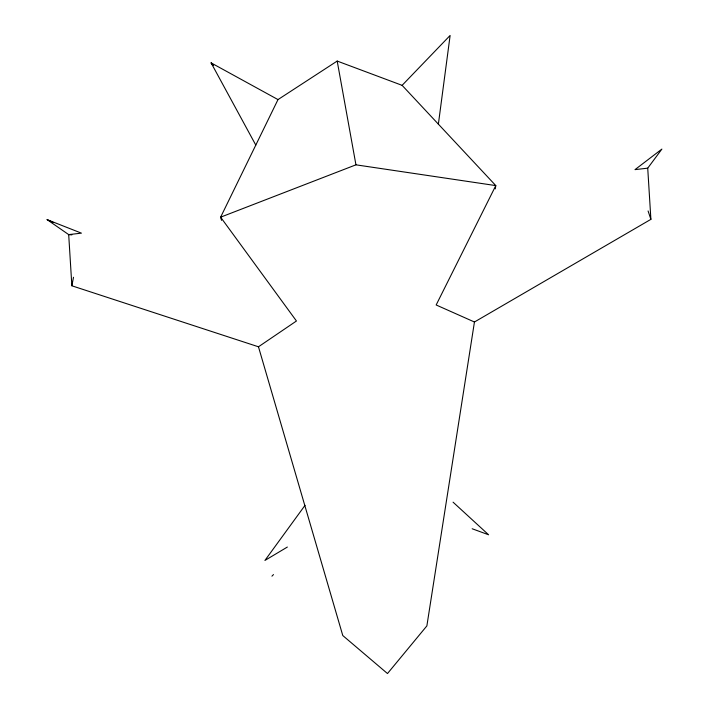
<?xml version="1.0" encoding="UTF-8"?>
<svg xmlns="http://www.w3.org/2000/svg" width="709" height="709" viewBox="0 0 709 709"><rect width="100%" height="100%" fill="white"/><g stroke="black" fill="none" stroke-linecap="round" stroke-linejoin="round"><path stroke-width="1.06" d="M438.375 124.146L450.126 35.45L402.118 85.346L337.192 61.063L277.999 99.588L220.623 217.176L221.554 220.357M647.725 168.166L635.007 169.628L661.887 149.094L647.725 168.166L650.897 219.347L474.445 322.001L426.871 625.896L387.486 673.55L342.784 635.548L258.466 346.79L71.866 285.789L68.693 234.608L47.113 219.639L81.42 233.146L68.693 234.608L71.884 234.865M495.281 188.869L495.795 185.598L402.118 85.346M71.866 285.789L73.497 277.254M305.03 505.34L264.918 560.447L287.358 547.047M271.937 576.169L273.488 574.582M258.466 346.79L296.451 321L220.623 217.176L355.945 164.825L495.795 185.598L436.159 304.976L474.445 322.001M472.167 528.754L488.598 534.781L453.069 502.167M47.113 219.639L52.998 222.378M277.999 99.588L211.105 62.879L255.798 145.097M213.595 65.06L211.105 62.879L213.187 65.467M648.079 210.954L650.897 219.347M337.192 61.063L355.945 164.825"/></g></svg>
